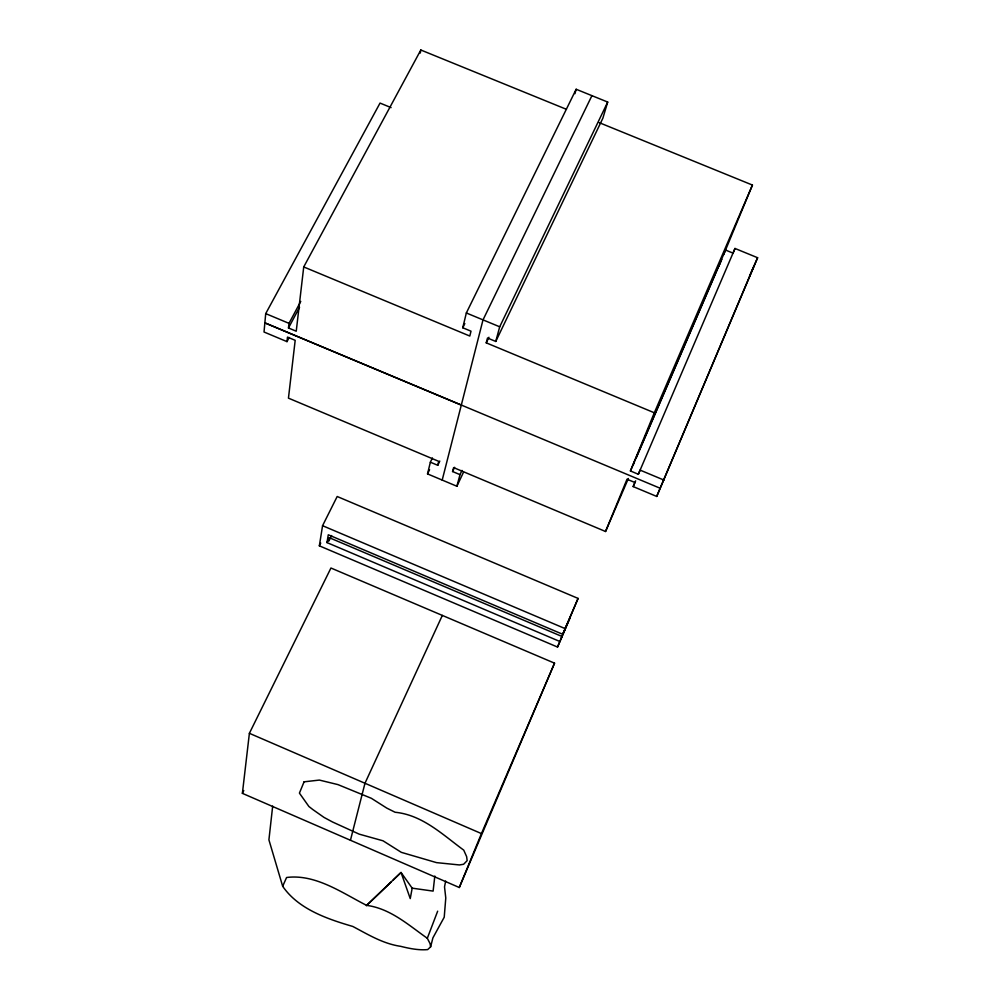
<?xml version="1.0" encoding="UTF-8"?>
<svg xmlns="http://www.w3.org/2000/svg" width="1000" height="1000" viewBox="0 0 1000 1000"><rect width="100%" height="100%" fill="white"/><g stroke="black" fill="none" stroke-linecap="round" stroke-linejoin="round"><path stroke-width="1.5" d="M391.087 107.613L380.037 103.075L265.712 313.612L264.025 332.013L286.988 341.625L289.2 337.5M286.988 341.625L287.488 337.1L295.188 340.325L288.45 398.15L438.75 461.35L437.762 465.3L430.363 462.188L432.4 457.975M566.425 109.312L420.825 50L303.725 266.938L296.238 331.213L288.488 327.975L289 323.35L300.763 301.4M434.825 876.038L433.113 891.1L412.175 888.162L401.037 872.475L366.613 905.362C342.537 893.175 315.637 873.737 286.575 877.5L282.675 886.287C298.412 909.175 327.15 918.95 352.788 926.45C368.075 934.5 382.9 943.713 400.613 946.325C409.4 948.512 418.625 950.4 427.675 949.6L430.625 946.825L432.912 937.85L444.225 917.212L445.775 897.987L444.525 886.9L445.662 881.062M242.387 793.35L249.387 733.312L330.95 568.013L554.538 663.162L459.288 887.513L242.387 793.35L243.762 790.55M319.35 545.837L322.562 525.7L337.188 496.5L578.075 598.413L557.525 647.05L319.35 545.837L320.725 543.088M559.812 641.475L326.987 542.587L328.288 534.775L562.75 634.3L564.925 629.263M329.038 539.95L329.4 537.737L561.962 636.462L560.712 639.525M420.288 53.05L420.825 50M272.675 806.112L268.913 839.85L282.675 886.287M412.175 888.162L410.25 898.6L401.037 872.475L393.212 879.987M463.55 472.137L456.875 486.25L427.537 473.9L430.363 462.188M303.725 266.938L469.8 336.037L471.012 331.188L462.762 327.762L466.337 312.975L576.163 89.262L607.7 102.062L602.875 118.188L495.763 341.45L487.512 338.025L486.25 342.85L654.325 412.775L752.438 185.062L599.288 122.675M350.45 840.263L364.975 783.263L442.337 615.413M442.2 480.075L483.013 319.875L591.925 95.65M456.875 486.25L460 474.65L452.587 471.538L453.612 467.6L605.55 531.5L628.35 478.5M495.763 341.45L499.7 326.8L607.7 102.062M574.938 93.688L576.163 89.262M437.663 911.175L427.312 938.275L430.05 943.587L430.625 946.825M562.75 634.3L566.2 626.15M459.288 887.513L481.438 833.587L554.538 663.162M605.55 531.5L627.025 479.212L634.888 482.5L633.188 486.587L656.712 496.438L757.613 257.725L735 248.463L638.337 474.263L630.425 470.95L654.325 412.775M718.737 266.475L721.7 259.312L636.25 457.8M723.612 254.7L752.438 185.062M638.337 474.263L640.088 470.1L663.95 480.075M735 248.463L733.037 253.125L725.537 250.05L630.425 470.95M656.712 496.438L753.55 266.975M633.188 486.587L635.638 480.838M578.075 598.413L565.1 628.6L322.562 525.7M557.525 647.05L570.325 617.263M633.175 464.938L634.4 462.075M749.55 276.1L757.613 257.725M460 474.65L462 470.412M452.587 471.538L454.588 467.3M437.762 465.3L439.787 461.075M486.25 342.85L488.95 337.25M427.537 473.9L429.575 469.675M462.762 327.762L464.825 323.562M326.987 542.587L329.4 537.737M328.85 541.062L331.587 535.55M288.488 327.975L299.55 307.3M366.388 905.7L390.975 882.125M366.613 905.362C390.412 908.55 408.475 925.037 427.312 938.275M466.337 312.975L499.7 326.8M265.712 313.612L289 323.35M660.312 488.312L264.862 322.863L461.3 405.075M249.387 733.312L481.438 833.587M304.075 781.825L299.413 793.112L308.9 806.5L312.838 809.562L324.025 817.412L332.475 821.963L359.212 834.15L383.013 840.8L401.337 852.35L436.512 862.625L459.412 864.95L463.612 864.262L467.15 860.65L466.637 856.637L463.738 850.138C442.663 834.688 422.512 814.95 395.087 812.25L386.838 808.138L371.362 798.3L337.962 784.613L319.375 780.075L304.075 781.825"/></g></svg>
